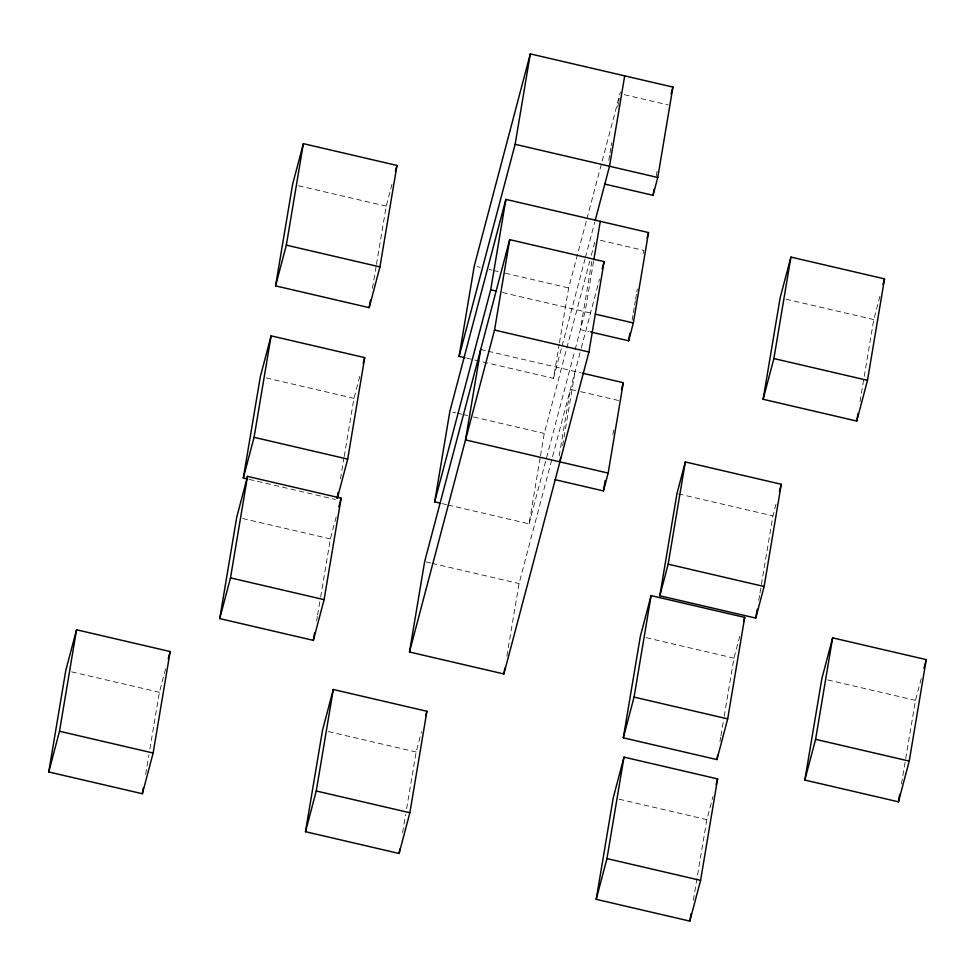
<?xml version="1.0" encoding="UTF-8"?>
<svg xmlns="http://www.w3.org/2000/svg" width="975" height="975" viewBox="0 0 975 975"><rect width="100%" height="100%" fill="white"/><g stroke="black" fill="none" stroke-linecap="round" stroke-linejoin="round"><path stroke-width="0.73" stroke-dasharray="4.88 3.66" d="M145.628 774.345L148.882 754.955M149.882 748.983L159.4 692.274L165.933 667.546M316.607 620.965L317.35 616.492M317.606 615.006L320.361 598.589M320.617 597.09L330.379 538.895L336.533 515.617M340.446 478.932L343.943 458.043M344.199 456.544L353.962 398.348L360.116 375.082M372.45 288.247L376.204 265.858M376.447 264.371L386.222 206.164L392.364 182.898M402.614 832.577L405.624 814.673M406.624 808.702L416.142 751.993L421.517 731.64M506.866 656.175L519.053 583.562L580.893 349.489M447.952 504.965L529.072 523.843L540.26 457.141M540.516 455.666L544.245 433.436L589.778 261.105M466.464 358.105L553.483 378.349L559.211 344.273M559.455 342.786L568.657 287.954L586.56 220.204M559.187 455.983L570.375 389.293L579.15 391.341M591.837 261.41L580.393 329.574L589.168 331.622M608.79 160.375L609.789 154.452M610.033 152.965L611.033 147.042M611.276 145.555L611.776 142.594M617.748 107.031L618.491 102.582M618.747 101.095L619.235 98.134M562.648 445.563L575.092 371.463M593.568 261.361L585.11 311.744L574.994 350.037M612.885 434.606L613.641 430.158M632.117 320.056L633.104 314.121M633.36 312.646L634.359 306.711M634.603 305.224L635.347 300.788M635.602 299.301L636.59 293.377M636.846 291.891L637.333 288.929M643.305 253.354L643.805 250.392L599.954 240.191M656.285 176.048L657.528 168.638M693.335 900.205L706.851 819.622L713.005 796.356M719.928 741.695L720.683 737.222M720.939 735.723L723.938 717.819M724.193 716.32L733.956 658.125L739.72 636.309M758.745 600.32L759.744 594.384M759.988 592.91L772.919 515.872L776.332 502.942M859.987 401.663L873.771 319.581L879.913 296.315M901.461 783.924L915.488 700.355L921.253 678.539M586.95 218.729L620.417 92.064M553.483 378.349L561.661 347.429M562.051 345.954L585.012 259.058M585.402 257.583L594.738 222.227M591.325 255.218L594.835 241.958M529.072 523.843L574.604 351.512M581.283 348.026L599.467 279.179M624.366 94.709L668.216 104.91M298.447 185.75L386.222 206.164M785.996 299.167L873.771 319.581M477.214 266.675L480.163 267.357M489.011 269.417L491.961 270.112M493.435 270.453L499.334 271.818M505.233 273.195L568.657 287.954M502.515 292.537L593.885 313.792M480.687 349.501L486.586 350.878M488.061 351.219L580.929 372.828M580.6 391.682L618.613 400.518M452.79 412.157L455.752 412.852M457.226 413.193L461.65 414.217M463.125 414.558L467.549 415.594M473.448 416.959L544.245 433.436M266.199 377.934L353.962 398.348M678.442 493.886L772.919 515.872M442.053 503.6L446.477 504.623M249.173 479.408L335.473 499.48M242.617 518.481L330.379 538.895M426.124 561.941L430.548 562.977M432.023 563.318L519.053 583.562M646.193 637.711L733.956 658.125M827.726 679.928L915.488 700.355M71.638 671.86L159.4 692.274M328.368 731.579L416.142 751.993M619.088 799.207L706.851 819.622"/><path stroke-width="1.46" d="M48.75 771.968L65.776 670.495L76.537 629.777L170.162 651.556L153.124 753.029L142.374 793.747L48.75 771.968L59.512 731.25L76.537 629.777M142.374 793.747L143.374 787.788M219.728 618.589L236.754 517.116L247.516 476.397L341.14 498.164L324.102 599.649L313.353 640.368L219.728 618.589L230.49 577.87L247.516 476.397M247.699 479.066L243.311 478.043L260.349 376.569L271.111 335.851L364.723 357.63L347.697 459.103L337.326 498.371M275.572 285.87L292.598 184.385L303.359 143.666L396.983 165.445L379.945 266.918L369.184 307.649L275.572 285.87L286.333 245.139L303.359 143.666M243.311 478.043L254.073 437.324L271.111 335.851M313.353 640.368L314.596 632.909M337.192 498.335L338.191 492.363M369.184 307.649L370.439 300.178M305.492 831.699L322.518 730.214L333.279 689.496L426.904 711.275L409.866 812.748L399.104 853.478L305.492 831.699L316.253 790.981L333.279 689.496M409.476 652.007L424.649 561.6L509.718 239.643L604.11 261.605L588.937 352.012L503.88 673.957L409.476 652.007L494.544 330.05L509.718 239.643M440.578 503.246L434.679 501.881L449.841 411.474L505.879 199.387L648.521 232.562L633.348 322.969L628.631 340.799L590.631 331.963M464.99 357.764L459.091 356.399L474.264 265.992L530.303 53.893L672.933 87.08L657.759 177.487L653.055 195.317L604.817 184.092M480.687 349.501L465.514 439.908L608.144 473.094L603.44 490.925L555.202 479.7M434.679 501.881L490.705 289.782L505.879 199.387M459.091 356.399L515.129 144.3L530.303 53.893M399.104 853.478L399.86 848.993M503.88 673.957L504.867 668.033M559.918 461.87L560.662 457.421M593.812 259.874L600.283 221.337M624.695 75.855L609.521 166.262L595.128 220.752M603.44 490.925L605.183 480.553M628.631 340.799L629.874 333.389M653.055 195.317L654.042 189.382M608.144 473.094L623.317 382.688L582.392 373.169M596.2 899.328L613.238 797.842L623.988 757.124L717.612 778.903L700.586 880.376L689.825 921.107L596.2 899.328L606.962 858.597L623.988 757.124M623.305 737.819L640.343 636.346L651.093 595.628L744.717 617.407L727.691 718.88L716.93 759.598L623.305 737.819L634.067 697.101L651.093 595.628M659.807 595.774L676.967 493.545L685.315 461.943L781.267 484.27L764.12 586.499L755.759 618.089L659.807 595.774L668.155 564.172L685.315 461.943M763.12 399.275L780.146 297.802L790.908 257.083L884.532 278.862L867.494 380.335L856.733 421.054L763.12 399.275L773.882 358.556L790.908 257.083M689.825 921.107L691.08 913.636M716.93 759.598L717.673 755.125M755.759 618.089L757.258 609.204M856.733 421.054L857.988 413.595M804.838 780.049L821.876 678.576L832.626 637.857L926.25 659.624L909.224 761.109L898.463 801.828L804.838 780.049L815.6 739.33L832.626 637.857M898.463 801.828L899.718 794.369M168.236 658.82L170.162 651.556M395.448 171.259L396.983 165.445M363.188 363.443L364.723 357.63M338.837 506.89L341.14 498.164M425.746 715.638L426.904 711.275M602.172 268.929L604.11 261.605M671.117 93.941L672.933 87.08M647.071 238.046L648.521 232.562M621.514 389.549L623.317 382.688M743.559 621.77L744.717 617.407M779.378 491.449L781.267 484.27M716.077 784.717L717.612 778.903M882.984 284.676L884.532 278.862M923.947 668.35L926.25 659.624M515.129 144.3L657.759 177.487M490.705 289.782L496.616 291.159M595.335 314.121L633.348 322.969M286.333 245.139L379.945 266.918M773.882 358.556L867.494 380.335M494.544 330.05L588.937 352.012M254.073 437.324L347.697 459.103M668.155 564.172L764.12 586.499M230.49 577.87L324.102 599.649M634.067 697.101L727.691 718.88M815.6 739.33L909.224 761.109M59.512 731.25L153.124 753.029M316.253 790.981L409.866 812.748M606.962 858.597L700.586 880.376"/></g></svg>
